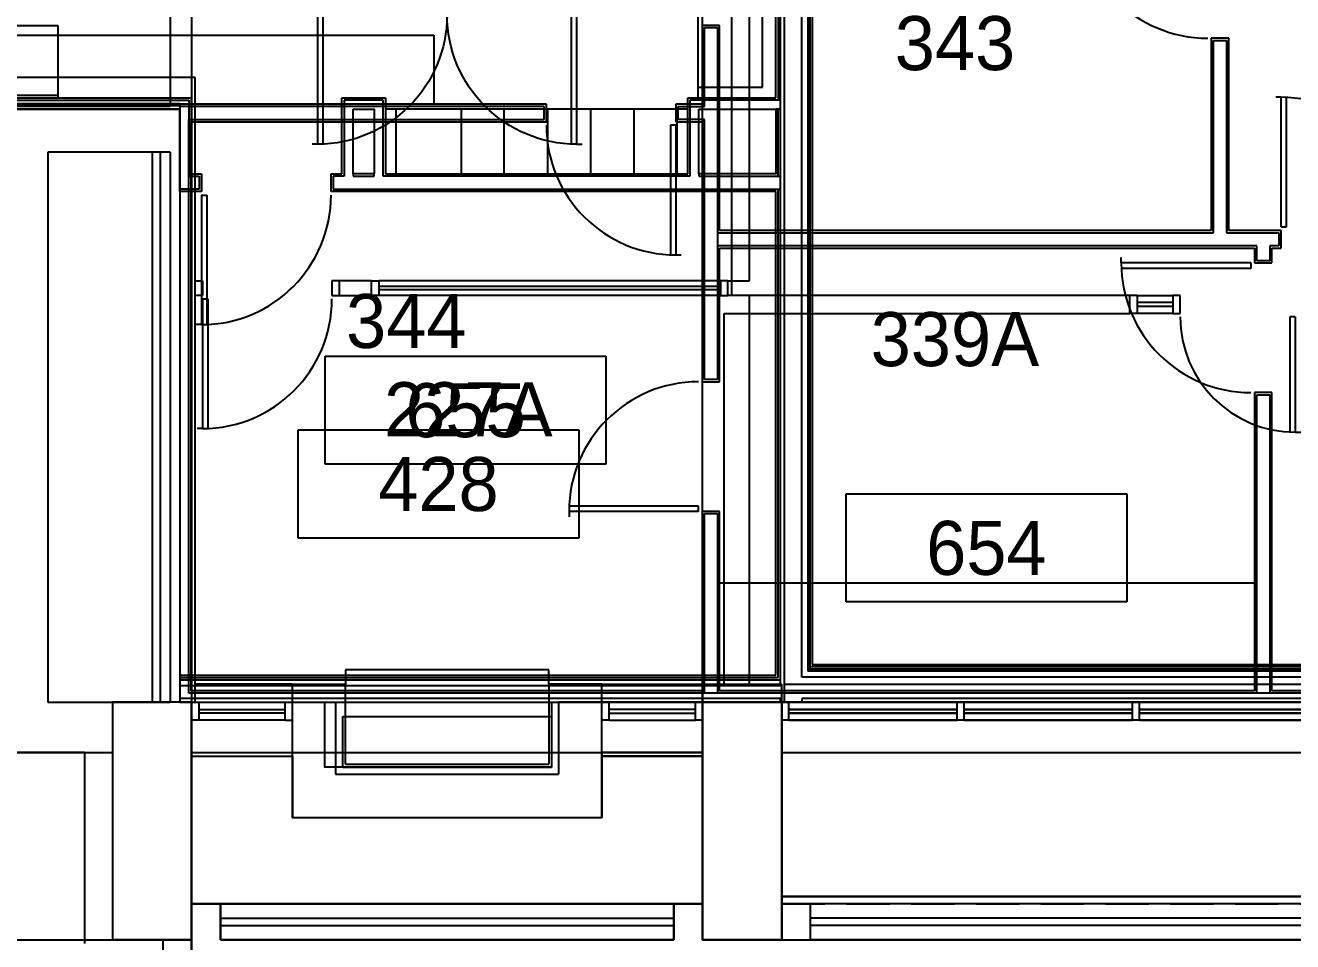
# Model space of a CAD drawing. Header units: inches. Extents: x -219 to 4035, y -10 to 4981.
# Drawn here: x 2216.8 to 2569, y 2234 to 2488.5 of the extents above; entities that cross this region are included whole.
import ezdxf
from ezdxf.enums import TextEntityAlignment as Align

# ---------------------------------------------------------------- set-up
doc = ezdxf.new("R2010")
doc.units = ezdxf.units.IN
doc.header["$LTSCALE"] = 48
doc.header["$MEASUREMENT"] = 0
doc.linetypes.add('HIDDEN', pattern=[0.375, 0.25, -0.125])
doc.layers.get('0').update_dxf_attribs({"color": 13, "linetype": 'CONTINUOUS'})
for name, color, linetype in [('F1-BLDG3', 161, 'CONTINUOUS'), ('F2-BLDG1', 7, 'CONTINUOUS'), ('F2-BLDG2', 2, 'HIDDEN'), ('F2-BLDG3', 161, 'CONTINUOUS'), ('f2-casework1', 4, 'CONTINUOUS'), ('f2-casework2', 8, 'CONTINUOUS'), ('F2-DOOR1', 3, 'CONTINUOUS'), ('F2-RMNOS', 3, 'CONTINUOUS'), ('F3-BLDG1', 7, 'CONTINUOUS'), ('F3-BLDG3', 161, 'CONTINUOUS'), ('F3-BLDG4', 2, 'CONTINUOUS'), ('f3-casework2', 8, 'CONTINUOUS'), ('F3-DOOR1', 3, 'CONTINUOUS'), ('F3-RMNOS', 3, 'CONTINUOUS'), ('F4-BLDG1', 7, 'CONTINUOUS'), ('F4-BLDG3', 161, 'CONTINUOUS'), ('F4-BLDG4', 2, 'CONTINUOUS'), ('F4-DOOR1', 3, 'CONTINUOUS'), ('F4-DOORJMB', 32, 'CONTINUOUS'), ('F4-RMNOS', 3, 'CONTINUOUS'), ('F4-WINDOW1', 1, 'CONTINUOUS'), ('F4-WINDOW2', 4, 'CONTINUOUS'), ('F5-BLDG3', 161, 'CONTINUOUS'), ('F5-BLDG4', 2, 'CONTINUOUS'), ('F6-BLDG1', 7, 'CONTINUOUS'), ('F6-BLDG3', 161, 'CONTINUOUS'), ('F6-BLDG4', 2, 'CONTINUOUS'), ('F6-DOOR1', 3, 'CONTINUOUS'), ('F6-RMNOS', 3, 'CONTINUOUS'), ('F6-WINDOW1', 1, 'CONTINUOUS'), ('F6-WINDOW2', 4, 'CONTINUOUS')]:
    doc.layers.add(name, color=color, linetype=linetype)
for name, color, linetype, plot in [('F2-Bldg1A', 8, 'CONTINUOUS', False), ('F2-COLUMN1', 8, 'CONTINUOUS', False), ('F3-Bldg1A', 8, 'CONTINUOUS', False), ('F3-COLUMN1', 8, 'CONTINUOUS', False), ('F4-COLUMN1', 8, 'CONTINUOUS', False), ('F6-COLUMN1', 8, 'CONTINUOUS', False)]:
    doc.layers.add(name, color=color, linetype=linetype, plot=plot)
doc.styles.add('ORIG-RMNOS', font='noting.shx')
doc.styles.add('RMNOS', font='noting.shx')

# ---------------------------------------------------------------- blocks, each defined once
blk = doc.blocks.new('L-20C11')
for p, q in [((-11, 11), (11, 11)), ((-11, 11), (-11, -55)), ((11, 11), (11, -55)), ((-11, -55), (11, -55))]:
    blk.add_line(p, q)
blk = doc.blocks.new('ADR-36DL')
for p, q in [((0, 37), (-1.5, 37)), ((0, 1), (0, 37)), ((1.5, 1), (1.5, 36.97)), ((70.5, 1), (70.5, 36.97)), ((72, 1), (72, 37)), ((72, 37), (73.5, 37)), ((0, 1), (1.5, 1)), ((72, 1), (70.5, 1))]:
    blk.add_line(p, q)
for centre, start, end in [((0, 1), 0, 90), ((72, 1), 90, 180)]:
    blk.add_arc(centre, 36, start, end)
blk = doc.blocks.new('ADR-32L')
for p, q in [((0, 33), (-1.5, 33)), ((0, 1), (0, 33)), ((1.5, 1), (1.5, 32.96)), ((0, 1), (1.5, 1))]:
    blk.add_line(p, q)
blk.add_arc((0, 1), 32, 0, 90)
blk = doc.blocks.new('rmnos')
at = {"color": 11}
for p, q in [((-0.40625, 0.15625), (0.40625, 0.15625)), ((-0.40625, -0.15625), (-0.40625, 0.15625)), ((0.40625, 0.15625), (0.40625, -0.15625)), ((0.40625, -0.15625), (-0.40625, -0.15625))]:
    blk.add_line(p, q, dxfattribs=at)
at = {"color": 9, "style": 'ORIG-RMNOS'}
blk.add_attdef('ROOM', text='', height=0.15625, dxfattribs=at).set_placement((0, 0), align=Align.MIDDLE)
blk = doc.blocks.new('ADR-36R')
for p, q in [((-1.5, 1), (-1.5, 36.97)), ((0, 1), (0, 37)), ((0, 37), (1.5, 37)), ((0, 1), (-1.5, 1))]:
    blk.add_line(p, q)
blk.add_arc((0, 1), 36, 90, 180)
blk = doc.blocks.new('RMNOS-1')
at = {"color": 9, "style": 'RMNOS'}
blk.add_attdef('ROOM', text='', height=0.1562, dxfattribs=at).set_placement((0, 0), align=Align.MIDDLE)
blk = doc.blocks.new('ADR-36L')
for p, q in [((0, 37), (-1.5, 37)), ((0, 1), (0, 37)), ((1.5, 1), (1.5, 36.97)), ((0, 1), (1.5, 1))]:
    blk.add_line(p, q)
blk.add_arc((0, 1), 36, 0, 90)

msp = doc.modelspace()

# ---------------------------------------------------------------- linework, layer by layer
at = {"layer": 'F1-BLDG3'}
for p, q in [((1655, 2286.5), (2241, 2286.5)), ((2241, 2286.5), (2241, 2234.5)), ((2263, 2234.5), (2263, 2286.5)), ((2263, 2286.5), (2405, 2286.5)), ((2405, 2286.5), (2405, 2234.5)), ((2427, 2234.5), (2427, 2286.5)), ((2427, 2286.5), (2965, 2286.5)), ((2241, 2234.5), (2263, 2234.5)), ((2405, 2234.5), (2427, 2234.5))]:
    msp.add_line(p, q, dxfattribs=at)
at = {"layer": 'F2-BLDG1'}
for p, q in [((2425.37, 2468.37), (2425.37, 2660.37)), ((2435.5, 2656.37), (2435.5, 2311)), ((2108.12, 2468.37), (2262.87, 2468.37)), ((2262.87, 2468.37), (2262.87, 2447.25)), ((2304.75, 2447.25), (2304.75, 2468.37)), ((2304.75, 2468.37), (2316.88, 2468.37)), ((2316.88, 2468.37), (2316.88, 2447.25)), ((2400.87, 2447.25), (2400.87, 2468.37)), ((2400.87, 2468.37), (2425.37, 2468.37)), ((2262.87, 2447.25), (2265.75, 2447.25)), ((2265.75, 2447.25), (2265.75, 2442.37)), ((2301.75, 2442.37), (2301.75, 2447.25)), ((2301.75, 2447.25), (2304.75, 2447.25)), ((2316.88, 2447.25), (2400.87, 2447.25)), ((2265.75, 2442.37), (2259.75, 2442.37)), ((2259.75, 2442.37), (2259.75, 2308)), ((2425.37, 2442.37), (2301.75, 2442.37)), ((2425.37, 2308), (2425.37, 2442.37)), ((2435.5, 2311), (3016.5, 2311)), ((2259.75, 2308), (2425.37, 2308)), ((2209, 2286.5), (2241, 2286.5)), ((2241, 2286.5), (2241, 2234.5)), ((2263, 2234.5), (2263, 2286.5)), ((2263, 2286.5), (2291, 2286.5)), ((2291, 2268.5), (2291, 2286.5)), ((2377, 2286.5), (2377, 2268.5)), ((2377, 2286.5), (2405, 2286.5)), ((2405, 2286.5), (2405, 2234.5)), ((2427, 2234.5), (2427, 2286.5)), ((2427, 2286.5), (2965, 2286.5)), ((2291, 2268.5), (2377, 2268.5)), ((2241, 2234.5), (2263, 2234.5)), ((2405, 2234.5), (2427, 2234.5))]:
    msp.add_line(p, q, dxfattribs=at)
at = {"layer": 'F2-Bldg1A'}
for p, q in [((2426.62, 2305.12), (2426.62, 2665.25)), ((2426, 2661), (2426, 2467.75)), ((2432.62, 2307.5), (2432.62, 2659.25)), ((2434.25, 2657.62), (2434.25, 2309.12)), ((2434.87, 2309.12), (2434.87, 2657)), ((2107.5, 2467.75), (2262.25, 2467.75)), ((2262.25, 2467.75), (2262.25, 2446.62)), ((2316.25, 2467.75), (2305.37, 2467.75)), ((2305.37, 2467.75), (2305.37, 2446.62)), ((2316.25, 2446.62), (2316.25, 2467.75)), ((2426.62, 2467.75), (2401.5, 2467.75)), ((2401.5, 2467.75), (2401.5, 2446.62)), ((2259.75, 2465.25), (2105, 2465.25)), ((2259.75, 2442.37), (2259.75, 2465.25)), ((2426.62, 2465.25), (2425.37, 2465.25)), ((2426, 2446.62), (2426, 2465.25)), ((2262.25, 2446.62), (2265.13, 2446.62)), ((2265.13, 2446.62), (2265.13, 2443)), ((2305.37, 2446.62), (2302.37, 2446.62)), ((2302.37, 2446.62), (2302.37, 2443)), ((2307.88, 2447.25), (2307.88, 2446.62)), ((2307.88, 2446.62), (2313.75, 2446.62)), ((2313.75, 2446.62), (2313.75, 2447.25)), ((2401.5, 2446.62), (2316.25, 2446.62)), ((2404, 2447.25), (2404, 2446.62)), ((2404, 2446.62), (2426.62, 2446.62)), ((2265.13, 2443), (2259.75, 2443)), ((2302.37, 2443), (2426.62, 2443)), ((2426, 2307.38), (2426, 2443)), ((2259.75, 2308), (2259.75, 2300.5)), ((2259.75, 2307.38), (2426, 2307.38)), ((3019.38, 2307.5), (2432.62, 2307.5)), ((3017.75, 2309.12), (2434.25, 2309.12)), ((2434.87, 2310.38), (3017.13, 2310.38)), ((2434.87, 2309.75), (3017.13, 2309.75)), ((2259.75, 2306.75), (2426.62, 2306.75)), ((2259.75, 2305.12), (2426.62, 2305.12)), ((2426.62, 2301.5), (2259.75, 2301.5)), ((2259.75, 2300.5), (2405, 2300.5)), ((2405, 2300.5), (3019.38, 2300.5)), ((2426.62, 2300.5), (2426.62, 2301.5)), ((3019.38, 2301.5), (2432.62, 2301.5)), ((2432.62, 2301.5), (2432.62, 2300.5))]:
    msp.add_line(p, q, dxfattribs=at)
at = {"layer": 'F2-BLDG2'}
for p, q in [((2405, 2244.5), (2263, 2244.5)), ((2427, 2244.5), (2965, 2244.5))]:
    msp.add_line(p, q, dxfattribs=at)
at = {"layer": 'F2-BLDG3'}
for p, q in [((2252, 2453.25), (2223, 2453.25)), ((2223, 2453.25), (2223, 2300.5)), ((2252, 2453.25), (2252, 2300.5)), ((2223, 2300.5), (2252, 2300.5)), ((2305, 2282.5), (2305, 2296.5)), ((2305, 2296.5), (2363, 2296.5)), ((2363, 2296.5), (2363, 2282.5)), ((2305, 2282.5), (2363, 2282.5))]:
    msp.add_line(p, q, dxfattribs=at)
for points in [[(2307.88, 2465.25), (2313.75, 2465.25), (2313.75, 2447.25), (2307.88, 2447.25)], [(2404, 2465.25), (2425.37, 2465.25), (2425.37, 2447.25), (2404, 2447.25)]]:
    msp.add_lwpolyline(points, close=True, dxfattribs=at)
at = {"layer": 'f2-casework1'}
for p, q in [((2403.69, 2660.37), (2403.69, 2468.37)), ((2421.69, 2471.37), (2421.69, 2657.37)), ((2225.87, 2488.37), (2108.12, 2488.37)), ((2225.87, 2468.37), (2225.87, 2488.37)), ((2403.69, 2471.37), (2421.69, 2471.37)), ((2400.87, 2465.25), (2316.88, 2465.25))]:
    msp.add_line(p, q, dxfattribs=at)
at = {"layer": 'f2-casework2'}
for p, q in [((2108.12, 2469.12), (2225.87, 2469.12)), ((2319.87, 2447.25), (2319.87, 2465.25)), ((2337.87, 2465.25), (2337.87, 2447.25)), ((2349.87, 2447.25), (2349.87, 2465.25)), ((2361.87, 2465.25), (2361.87, 2447.25)), ((2373.87, 2465.25), (2373.87, 2447.25)), ((2385.87, 2465.25), (2385.87, 2447.25)), ((2397.87, 2465.25), (2397.87, 2447.25))]:
    msp.add_line(p, q, dxfattribs=at)
at = {"layer": 'F3-BLDG1'}
for p, q in [((2409.75, 2488.5), (2404.88, 2488.5)), ((2404.88, 2488.5), (2404.88, 2466.62)), ((2409.75, 2431.51), (2409.75, 2488.5)), ((2551.25, 2484.94), (2546.38, 2484.94)), ((2546.38, 2484.94), (2546.38, 2431.51)), ((2551.25, 2431.51), (2551.25, 2484.94)), ((2259.75, 2466.75), (2106.5, 2466.75)), ((2259.75, 2466.62), (2259.75, 2466.75)), ((2361.58, 2466.62), (2259.75, 2466.62)), ((2361.58, 2461.75), (2361.58, 2466.62)), ((2404.88, 2466.62), (2397.58, 2466.62)), ((2397.58, 2466.62), (2397.58, 2461.75)), ((2262.87, 2303.62), (2262.87, 2461.75)), ((2262.87, 2461.75), (2361.58, 2461.75)), ((2397.58, 2461.75), (2404.88, 2461.75)), ((2404.88, 2461.75), (2404.88, 2389.5)), ((2546.38, 2431.51), (2409.75, 2431.51)), ((2565.81, 2431.51), (2551.25, 2431.51)), ((2565.81, 2426.63), (2565.81, 2431.51)), ((2409.75, 2389.5), (2409.75, 2426.63)), ((2409.75, 2426.63), (2558.38, 2426.63)), ((2558.38, 2426.63), (2558.38, 2422.51)), ((2563.25, 2422.51), (2563.25, 2426.63)), ((2563.25, 2426.63), (2565.81, 2426.63)), ((2558.38, 2422.51), (2563.25, 2422.51)), ((2404.88, 2389.5), (2409.75, 2389.5)), ((2563.25, 2386.51), (2558.38, 2386.51)), ((2558.38, 2386.51), (2558.38, 2303.62)), ((2563.25, 2303.62), (2563.25, 2386.51)), ((2409.75, 2353.5), (2404.88, 2353.5)), ((2404.88, 2353.5), (2404.88, 2303.62)), ((2409.75, 2303.62), (2409.75, 2353.5)), ((2404.88, 2303.62), (2262.87, 2303.62)), ((2558.38, 2303.62), (2409.75, 2303.62)), ((2677.38, 2303.62), (2563.25, 2303.62)), ((2233.25, 2286.5), (2209, 2286.5)), ((2233.25, 2286.5), (2233.25, 2233.5)), ((2263, 2211.5), (2263, 2286.5)), ((2263, 2286.5), (2291, 2286.5)), ((2291, 2268.5), (2291, 2286.5)), ((2377, 2286.5), (2377, 2268.5)), ((2377, 2286.5), (2405, 2286.5)), ((2405, 2286.5), (2405, 2234.5)), ((2427, 2234.5), (2427, 2286.5)), ((2427, 2286.5), (2965, 2286.5)), ((2291, 2268.5), (2377, 2268.5)), ((2405, 2234.5), (2427, 2234.5))]:
    msp.add_line(p, q, dxfattribs=at)
at = {"layer": 'F3-Bldg1A'}
for p, q in [((2405.5, 2487.88), (2409.13, 2487.88)), ((2405.5, 2466), (2405.5, 2487.88)), ((2409.13, 2487.88), (2409.13, 2390.12)), ((2547, 2430.88), (2547, 2484.31)), ((2547, 2484.31), (2550.62, 2484.31)), ((2550.62, 2484.31), (2550.62, 2430.88)), ((2259.75, 2466.12), (2105.87, 2466.12)), ((2259.75, 2466.62), (2259.75, 2465.25)), ((2360.95, 2466), (2259.75, 2466)), ((2360.95, 2462.38), (2360.95, 2466)), ((2398.2, 2462.38), (2398.2, 2466)), ((2398.2, 2466), (2405.5, 2466)), ((2105, 2465.25), (2259.75, 2465.25)), ((2259.75, 2465.25), (2259.75, 2300.5)), ((2262.25, 2303), (2262.25, 2462.38)), ((2262.25, 2462.38), (2360.95, 2462.38)), ((2405.5, 2462.38), (2398.2, 2462.38)), ((2405.5, 2390.12), (2405.5, 2462.38)), ((2409.13, 2430.88), (2547, 2430.88)), ((2550.62, 2430.88), (2565.19, 2430.88)), ((2565.19, 2430.88), (2565.19, 2427.26)), ((2559, 2427.26), (2409.13, 2427.26)), ((2559, 2423.13), (2559, 2427.26)), ((2565.19, 2427.26), (2562.62, 2427.26)), ((2562.62, 2427.26), (2562.62, 2423.13)), ((2562.62, 2423.13), (2559, 2423.13)), ((2409.13, 2390.12), (2405.5, 2390.12)), ((2559, 2303), (2559, 2385.88)), ((2559, 2385.88), (2562.62, 2385.88)), ((2562.62, 2385.88), (2562.62, 2303)), ((2405.5, 2303), (2405.5, 2352.88)), ((2405.5, 2352.88), (2409.13, 2352.88)), ((2409.13, 2352.88), (2409.13, 2303)), ((2259.75, 2300.5), (2300, 2300.5)), ((3381.87, 2303), (2262.25, 2303)), ((2363, 2300.5), (3027, 2300.5))]:
    msp.add_line(p, q, dxfattribs=at)
at = {"layer": 'F3-BLDG3'}
for p, q in [((2252, 2453.25), (2223, 2453.25)), ((2223, 2453.25), (2223, 2300.5)), ((2252, 2453.25), (2252, 2300.5)), ((2223, 2300.5), (2252, 2300.5)), ((2397, 2244.5), (2271, 2244.5)), ((2271, 2234.5), (2271, 2244.5)), ((2397, 2244.5), (2397, 2234.5)), ((2957, 2244.5), (2435, 2244.5)), ((2435, 2234.5), (2435, 2244.5)), ((2397, 2234.5), (2271, 2234.5)), ((2957, 2234.5), (2435, 2234.5))]:
    msp.add_line(p, q, dxfattribs=at)
msp.add_lwpolyline([(2300, 2300.5), (2363, 2300.5), (2363, 2282.5), (2300, 2282.5)], close=True, dxfattribs=at)
at = {"layer": 'F3-BLDG4'}
for p, q in [((2271, 2244.5), (2263, 2244.5)), ((2397, 2244.5), (2405, 2244.5)), ((2435, 2244.5), (2427, 2244.5)), ((2271, 2240.5), (2397, 2240.5)), ((2957, 2240.5), (2435, 2240.5)), ((2271, 2238.5), (2397, 2238.5)), ((2957, 2238.5), (2435, 2238.5))]:
    msp.add_line(p, q, dxfattribs=at)
at = {"layer": 'f3-casework2'}
for p, q in [((2106.5, 2485.75), (2330.31, 2485.75)), ((2330.31, 2485.75), (2330.31, 2466.62)), ((2409.75, 2333.62), (2558.38, 2333.62))]:
    msp.add_line(p, q, dxfattribs=at)
at = {"layer": 'F4-BLDG1'}
for p, q in [((2418, 2417.5), (2418, 2667.5)), ((2427.75, 2300.5), (2427.75, 2657.75)), ((2264, 2474), (2209, 2474)), ((2264, 2300.5), (2264, 2474)), ((2313, 2417.5), (2304, 2417.5)), ((2304, 2417.5), (2304, 2413.5)), ((2313, 2413.5), (2313, 2417.5)), ((2412, 2413.5), (2412, 2417.5)), ((2412, 2417.5), (2418, 2417.5)), ((2304, 2413.5), (2313, 2413.5)), ((2418, 2413.5), (2412, 2413.5)), ((2418, 2305.5), (2418, 2413.5)), ((2291, 2305.5), (2305.75, 2305.5)), ((2291, 2268.5), (2291, 2305.5)), ((2305.75, 2283.25), (2305.75, 2305.5)), ((2362.25, 2305.5), (2362.25, 2283.25)), ((2377, 2305.5), (2362.25, 2305.5)), ((2377, 2268.5), (2377, 2305.5)), ((2405, 2305.5), (2418, 2305.5)), ((2405, 2305.5), (2405, 2234.5)), ((2263, 2234.5), (2263, 2300.5)), ((2263, 2300.5), (2264, 2300.5)), ((2427, 2234.5), (2427, 2300.5)), ((2427.75, 2300.5), (2427, 2300.5)), ((2209, 2286.5), (2241, 2286.5)), ((2241, 2286.5), (2241, 2234.5)), ((2305.75, 2283.25), (2362.25, 2283.25)), ((2291, 2268.5), (2377, 2268.5)), ((2241, 2234.5), (2263, 2234.5)), ((2405, 2234.5), (2427, 2234.5))]:
    msp.add_line(p, q, dxfattribs=at)
at = {"layer": 'F4-BLDG3'}
for p, q in [((2254.25, 2453.25), (2223, 2453.25)), ((2223, 2453.25), (2223, 2300.5)), ((2254.25, 2453.25), (2254.25, 2300.5)), ((2223, 2300.5), (2254.25, 2300.5)), ((2965, 2246.5), (2427, 2246.5)), ((2427, 2234.5), (2965, 2234.5))]:
    msp.add_line(p, q, dxfattribs=at)
msp.add_lwpolyline([(2960, 1274.5), (2263, 1274.5), (2263, 2234.5)], dxfattribs=at)
at = {"layer": 'F4-BLDG4'}
for p, q in [((2362.25, 2309.5), (2305.75, 2309.5)), ((2305.75, 2309.5), (2305.75, 2305.5)), ((2362.25, 2305.5), (2362.25, 2309.5)), ((2291, 2305.5), (2264, 2305.5)), ((2377, 2305.5), (2405, 2305.5)), ((2427.75, 2305.5), (2964.25, 2305.5)), ((2263, 2286.5), (2291, 2286.5)), ((2405, 2286.5), (2377, 2286.5)), ((2427, 2286.5), (2965, 2286.5)), ((2405, 2244.5), (2263, 2244.5)), ((2271, 2234.5), (2271, 2244.5)), ((2397, 2244.5), (2397, 2234.5)), ((2397, 2234.5), (2271, 2234.5))]:
    msp.add_line(p, q, dxfattribs=at)
at = {"layer": 'F4-DOORJMB'}
for p, q in [((2264, 2417.5), (2266, 2417.5)), ((2266, 2417.5), (2266, 2413.5)), ((2304, 2417.5), (2302, 2417.5)), ((2302, 2417.5), (2302, 2413.5)), ((2266, 2413.5), (2264, 2413.5)), ((2302, 2413.5), (2304, 2413.5))]:
    msp.add_line(p, q, dxfattribs=at)
at = {"layer": 'F4-WINDOW1'}
for p, q in [((2410, 2417.5), (2315, 2417.5)), ((2410, 2416), (2315, 2416)), ((2410, 2415), (2315, 2415)), ((2410, 2413.5), (2315, 2413.5)), ((2265, 2300.5), (2289, 2300.5)), ((2403, 2300.5), (2379, 2300.5)), ((2475.73, 2300.5), (2429, 2300.5)), ((2524.45, 2300.5), (2477.73, 2300.5)), ((2573.18, 2300.5), (2526.45, 2300.5)), ((2265, 2298.5), (2289, 2298.5)), ((2289, 2297.5), (2265, 2297.5)), ((2403, 2298.5), (2379, 2298.5)), ((2379, 2297.5), (2403, 2297.5)), ((2475.73, 2298.5), (2429, 2298.5)), ((2429, 2297.5), (2475.73, 2297.5)), ((2524.45, 2298.5), (2477.73, 2298.5)), ((2477.73, 2297.5), (2524.45, 2297.5)), ((2573.18, 2298.5), (2526.45, 2298.5)), ((2526.45, 2297.5), (2573.18, 2297.5)), ((2289, 2295.5), (2265, 2295.5)), ((2379, 2295.5), (2403, 2295.5)), ((2429, 2295.5), (2475.73, 2295.5)), ((2477.73, 2295.5), (2524.45, 2295.5)), ((2526.45, 2295.5), (2573.18, 2295.5))]:
    msp.add_line(p, q, dxfattribs=at)
at = {"layer": 'F4-WINDOW2'}
for p, q in [((2313, 2417.5), (2315, 2417.5)), ((2315, 2417.5), (2315, 2413.5)), ((2412, 2417.5), (2410, 2417.5)), ((2410, 2417.5), (2410, 2413.5)), ((2315, 2413.5), (2313, 2413.5)), ((2410, 2413.5), (2412, 2413.5)), ((2264, 2300.5), (2265, 2300.5)), ((2265, 2300.5), (2265, 2295.5)), ((2289, 2300.5), (2291, 2300.5)), ((2289, 2295.5), (2289, 2300.5)), ((2379, 2300.5), (2377, 2300.5)), ((2379, 2295.5), (2379, 2300.5)), ((2403, 2295.5), (2403, 2300.5)), ((2405, 2300.5), (2403, 2300.5)), ((2429, 2300.5), (2427.75, 2300.5)), ((2429, 2295.5), (2429, 2300.5)), ((2475.73, 2300.5), (2477.73, 2300.5)), ((2475.73, 2295.5), (2475.73, 2300.5)), ((2477.73, 2295.5), (2477.73, 2300.5)), ((2524.45, 2295.5), (2524.45, 2300.5)), ((2524.45, 2300.5), (2526.45, 2300.5)), ((2526.45, 2295.5), (2526.45, 2300.5)), ((2265, 2295.5), (2263, 2295.5)), ((2289, 2295.5), (2291, 2295.5)), ((2379, 2295.5), (2377, 2295.5)), ((2405, 2295.5), (2403, 2295.5)), ((2429, 2295.5), (2427, 2295.5)), ((2477.73, 2295.5), (2475.73, 2295.5)), ((2526.45, 2295.5), (2524.45, 2295.5))]:
    msp.add_line(p, q, dxfattribs=at)
at = {"layer": 'F5-BLDG3'}
for points in [[(1633, 2234.5), (2263, 2234.5), (2263, 2285.5), (2291, 2285.5), (2291, 2268.5), (2377, 2268.5), (2377, 2285.5), (2405, 2285.5), (2405, 2234.5), (2987, 2234.5), (2987, 2285.5), (3015, 2285.5), (3015, 2268.5), (3101, 2268.5), (3101, 2285.5)], [(2960, 1274.5), (2263, 1274.5), (2263, 2234.5)]]:
    msp.add_lwpolyline(points, dxfattribs=at)
at = {"layer": 'F5-BLDG4'}
for p, q in [((2405, 2244.5), (2263, 2244.5)), ((2271, 2244.5), (2271, 2234.5)), ((2397, 2234.5), (2397, 2244.5)), ((2271, 2234.5), (2397, 2234.5))]:
    msp.add_line(p, q, dxfattribs=at)
at = {"layer": 'F6-BLDG1'}
for p, q in [((2263, 2598.5), (2263, 2234.5)), ((2405, 2234.5), (2405, 2500.5)), ((2413, 2500.5), (2413, 2413.5)), ((2257, 2496.25), (2257, 2466)), ((2257, 2466), (2105, 2466)), ((2523.74, 2413.5), (2413, 2413.5)), ((2523.74, 2408.5), (2523.74, 2413.5)), ((2411, 2408.5), (2523.74, 2408.5)), ((2411, 2305.5), (2411, 2408.5)), ((2411, 2305.5), (2427, 2305.5)), ((2427, 2234.5), (2427, 2305.5)), ((2209, 2286.5), (2241, 2286.5)), ((2241, 2286.5), (2241, 2234.5)), ((2241, 2234.5), (2263, 2234.5)), ((2405, 2234.5), (2427, 2234.5))]:
    msp.add_line(p, q, dxfattribs=at)
at = {"layer": 'F6-BLDG3'}
for p, q in [((2223, 2453.25), (2223, 2300.5)), ((2257, 2453.25), (2223, 2453.25)), ((2257, 2453.25), (2257, 2300.5)), ((2223, 2300.5), (2257, 2300.5)), ((2263, 2300.5), (2303, 2300.5)), ((2303, 2300.5), (2303, 2280.5)), ((2405, 2300.5), (2365, 2300.5)), ((2365, 2300.5), (2365, 2280.5)), ((2263, 2285.5), (2291, 2285.5)), ((2291, 2285.5), (2291, 2268.5)), ((2405, 2285.5), (2377, 2285.5)), ((2377, 2285.5), (2377, 2268.5)), ((2303, 2280.5), (2365, 2280.5)), ((2291, 2268.5), (2377, 2268.5)), ((2427, 2246.5), (2965, 2246.5)), ((1655, 2234.5), (2241, 2234.5)), ((2255, 2234.5), (2255, 1274.5)), ((2263, 2234.5), (2263, 1274.5)), ((2427, 2234.5), (2965, 2234.5))]:
    msp.add_line(p, q, dxfattribs=at)
at = {"layer": 'F6-BLDG4'}
for p, q in [((2263, 2244.5), (2405, 2244.5)), ((2271, 2234.5), (2271, 2244.5)), ((2397, 2244.5), (2397, 2234.5)), ((2397, 2234.5), (2271, 2234.5))]:
    msp.add_line(p, q, dxfattribs=at)
at = {"layer": 'F6-WINDOW1'}
for p, q in [((2525.74, 2413.5), (2535.74, 2413.5)), ((2535.74, 2411.5), (2525.74, 2411.5)), ((2525.74, 2410.5), (2535.74, 2410.5)), ((2535.74, 2408.5), (2525.74, 2408.5)), ((2429, 2300.5), (2475.73, 2300.5)), ((2477.73, 2300.5), (2524.45, 2300.5)), ((2526.45, 2300.5), (2573.18, 2300.5)), ((2429, 2298.5), (2475.73, 2298.5)), ((2475.73, 2297.5), (2429, 2297.5)), ((2477.73, 2298.5), (2524.45, 2298.5)), ((2524.45, 2297.5), (2477.73, 2297.5)), ((2526.45, 2298.5), (2573.18, 2298.5)), ((2573.18, 2297.5), (2526.45, 2297.5)), ((2475.73, 2295.5), (2429, 2295.5)), ((2524.45, 2295.5), (2477.73, 2295.5)), ((2573.18, 2295.5), (2526.45, 2295.5))]:
    msp.add_line(p, q, dxfattribs=at)
at = {"layer": 'F6-WINDOW2'}
for p, q in [((2525.74, 2413.5), (2523.74, 2413.5)), ((2525.74, 2413.5), (2525.74, 2408.5)), ((2537.74, 2413.5), (2535.74, 2413.5)), ((2535.74, 2413.5), (2535.74, 2408.5)), ((2537.74, 2408.5), (2537.74, 2413.5)), ((2525.74, 2408.5), (2523.74, 2408.5)), ((2535.74, 2408.5), (2537.74, 2408.5)), ((2429, 2300.5), (2427, 2300.5)), ((2429, 2295.5), (2429, 2300.5)), ((2475.73, 2295.5), (2475.73, 2300.5)), ((2477.73, 2300.5), (2475.73, 2300.5)), ((2477.73, 2295.5), (2477.73, 2300.5)), ((2524.45, 2295.5), (2524.45, 2300.5)), ((2526.45, 2300.5), (2524.45, 2300.5)), ((2526.45, 2295.5), (2526.45, 2300.5)), ((2429, 2295.5), (2427, 2295.5)), ((2477.73, 2295.5), (2475.73, 2295.5)), ((2526.45, 2295.5), (2524.45, 2295.5))]:
    msp.add_line(p, q, dxfattribs=at)

# ---------------------------------------------------------------- block references
at = {"layer": 'F2-COLUMN1', "xscale": -1}
for p in [(2252, 2289.5), (2416, 2289.5)]:
    msp.add_blockref('L-20C11', p, dxfattribs=at)
at = {"layer": 'F2-DOOR1', "rotation": 180}
msp.add_blockref('ADR-36R', (2265.75, 2442.37), dxfattribs=at)
at = {"layer": 'F2-RMNOS'}
ref = msp.add_blockref('RMNOS-1', (2339.89, 2381.99), dxfattribs=dict(at, xscale=96, yscale=96, zscale=96))
ref.add_attrib('ROOM', '227A', dxfattribs={"layer": '0', "color": 9, "height": 15, "style": 'RMNOS'}).set_placement((2339.89, 2381.99), align=Align.MIDDLE)
at = {"layer": 'F3-COLUMN1', "xscale": -1}
for p in [(2252, 2289.5), (2416, 2289.5)]:
    msp.add_blockref('L-20C11', p, dxfattribs=at)
at = {"layer": 'F3-DOOR1'}
for name, p, rotation in [('ADR-36R', (2546.38, 2520.94), 90), ('ADR-36L', (2397.58, 2461.75), 180), ('ADR-36R', (2558.38, 2422.51), 90), ('ADR-36L', (2404.88, 2353.5), 90)]:
    msp.add_blockref(name, p, dxfattribs=dict(at, rotation=rotation))
msp.add_blockref('ADR-36L', (2565.81, 2431.51), dxfattribs=at)
at = {"layer": 'F3-RMNOS'}
ref = msp.add_blockref('RMNOS-1', (2475.15, 2483.57), dxfattribs=dict(at, xscale=96, yscale=96, zscale=96))
ref.add_attrib('ROOM', '343', dxfattribs={"layer": '0', "color": 9, "height": 15, "style": 'RMNOS'}).set_placement((2475.15, 2483.57), align=Align.MIDDLE)
ref = msp.add_blockref('RMNOS-1', (2322.65, 2406.39), dxfattribs=dict(at, xscale=96, yscale=96, zscale=96))
ref.add_attrib('ROOM', '344', dxfattribs={"layer": '0', "color": 9, "height": 15, "style": 'RMNOS'}).set_placement((2322.65, 2406.39), align=Align.MIDDLE)
ref = msp.add_blockref('RMNOS-1', (2475.15, 2401.35), dxfattribs=dict(at, xscale=96, yscale=96, zscale=96))
ref.add_attrib('ROOM', '339A', dxfattribs={"layer": '0', "color": 9, "height": 15, "style": 'RMNOS'}).set_placement((2475.15, 2401.35), align=Align.MIDDLE)
at = {"layer": 'F4-COLUMN1', "xscale": -1}
for p in [(2252, 2289.5), (2416, 2289.5)]:
    msp.add_blockref('L-20C11', p, dxfattribs=at)
at = {"layer": 'F4-DOOR1', "rotation": 180}
msp.add_blockref('ADR-36R', (2266, 2413.5), dxfattribs=at)
at = {"layer": 'F4-RMNOS'}
ref = msp.add_blockref('rmnos', (2331.6, 2361.11), dxfattribs=dict(at, xscale=96, yscale=96, zscale=96))
ref.add_attrib('ROOM', '428', dxfattribs={"layer": '0', "color": 9, "height": 15, "style": 'ORIG-RMNOS'}).set_placement((2331.6, 2361.11), align=Align.MIDDLE)
at = {"layer": 'F6-COLUMN1', "xscale": -1}
for p in [(2252, 2289.5), (2416, 2289.5)]:
    msp.add_blockref('L-20C11', p, dxfattribs=at)
at = {"layer": 'F6-DOOR1', "xscale": -1, "rotation": 180}
msp.add_blockref('ADR-36DL', (2298, 2492.5), dxfattribs=at)
at = {"layer": 'F6-DOOR1', "rotation": 180}
msp.add_blockref('ADR-32L', (2569.74, 2408.5), dxfattribs=at)
at = {"layer": 'F6-RMNOS'}
ref = msp.add_blockref('rmnos', (2339.13, 2381.62), dxfattribs=dict(at, xscale=96, yscale=96, zscale=96))
ref.add_attrib('ROOM', '655', dxfattribs={"layer": '0', "color": 9, "height": 15, "style": 'ORIG-RMNOS'}).set_placement((2339.13, 2381.62), align=Align.MIDDLE)
ref = msp.add_blockref('rmnos', (2483.88, 2343.37), dxfattribs=dict(at, xscale=96, yscale=96, zscale=96))
ref.add_attrib('ROOM', '654', dxfattribs={"layer": '0', "color": 9, "height": 15, "style": 'ORIG-RMNOS'}).set_placement((2483.88, 2343.37), align=Align.MIDDLE)

doc.saveas('drawing.dxf')
